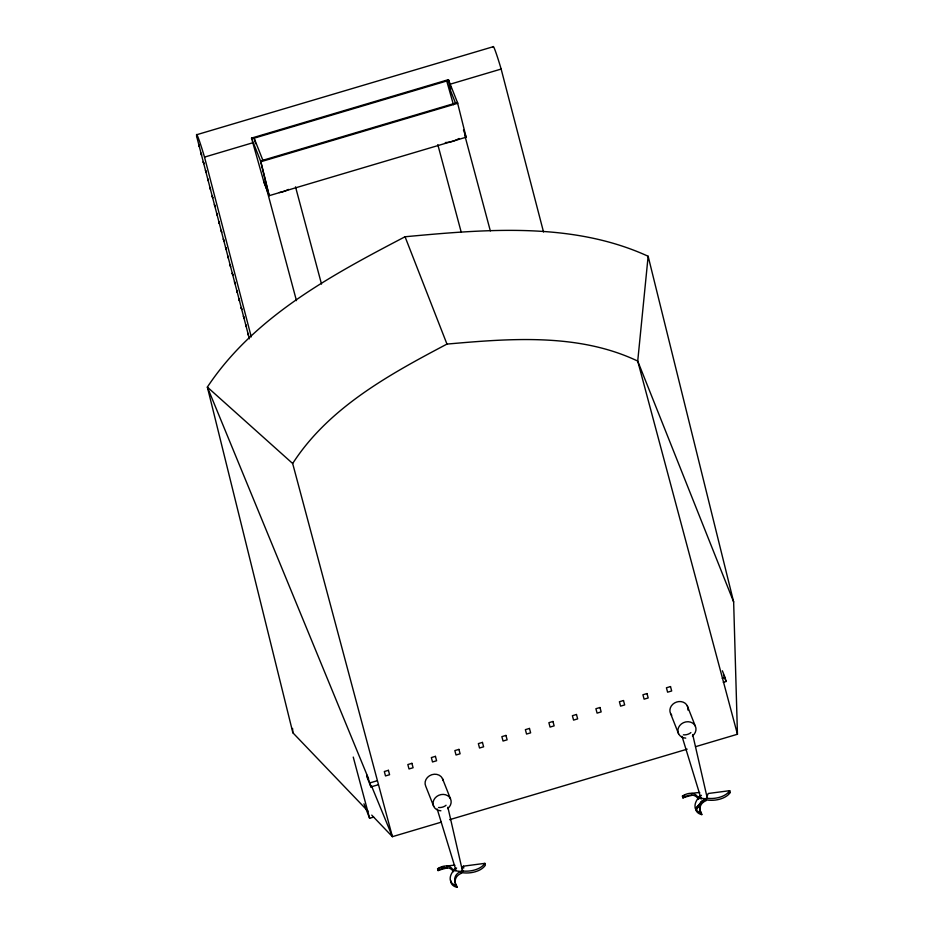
<?xml version="1.0" encoding="UTF-8"?>
<svg xmlns="http://www.w3.org/2000/svg" width="934" height="934" viewBox="0 0 934 934"><rect width="100%" height="100%" fill="white"/><g stroke="black" fill="none" stroke-linecap="round" stroke-linejoin="round"><path stroke-width="1.4" d="M367.961 811.167L292.867 732.781L207.36 387.096C254.118 316.544 331.944 274.97 405.052 236.757C485.657 229.297 572.449 221.545 648.138 256.255L637.724 361.084L737.451 734.252L695.538 746.686M461.606 870.85L463.334 866.18L484.886 863.355L485.376 865.164A18.913 11.161 -3.2 0 1 462.085 872.66L461.606 870.85A18.913 11.161 -3.2 0 0 484.886 863.355M462.085 872.66L462.949 870.325M706.443 798.173L708.17 793.503L729.723 790.678L730.213 792.487A18.913 11.161 -3.2 0 1 706.921 799.983L706.443 798.173A18.913 11.161 -3.2 0 0 729.723 790.678M441.292 822.154L392.397 836.677L292.669 463.509C328.686 407.551 389.653 374.336 446.966 344.086C510.291 338.493 578.625 332.948 637.724 361.084L733.645 601.94L737.451 734.252M701.072 802.201L696.227 809.778L701.971 801.174L695.55 808.611L698.597 805.668M702.66 801.746L705.707 798.803L706.186 800.613A17.337 11.687 20.2 0 0 701.796 814.623A18.913 10.764 -27.7 0 1 695.491 807.688M452.943 869.916L453.434 871.714A17.337 10.998 -50.9 0 0 438.081 870.581L437.591 868.772A17.337 10.998 -50.9 0 1 452.943 869.916L456.621 868.013M700.71 797.776L698.27 799.037A17.337 10.998 -50.9 0 0 682.917 797.905L682.427 796.095A17.337 10.998 -50.9 0 1 697.78 797.239L701.457 795.336M196.619 134.753L493.257 46.7M251.503 138.115L448.402 79.659L457.753 103.277L260.855 161.722L251.503 138.115L264.147 182.842L269.214 195.661L466.124 137.216L457.462 102.53L260.551 160.975L268.63 193.747L264.007 182.06M251.795 138.862L448.705 80.417L451.064 88.777M249.378 338.808L196.549 135.979L196.77 136.539A22.825 1.121 73.5 0 1 204.511 157.11L253.254 142.633M449.616 84.352L501.149 69.058L543.53 231.994M366.653 774.846L369.841 782.926L376.834 780.847M722.239 678.317L725.029 677.489L726.103 681.493L723.301 682.322M366.653 776.166L370.915 786.93L377.908 784.852M363.956 803.777L369.619 818.277L373.635 817.087M449.674 819.667L687.155 749.173M728.683 792.662L730.213 792.487M460.871 871.48L453.539 870.616A18.913 10.764 -27.7 0 0 456.481 885.49L456.959 887.3A17.337 11.687 20.2 0 1 461.349 873.29L460.871 871.48A17.337 11.687 20.2 0 0 456.481 885.49M292.669 463.509L207.36 387.096L368.58 778.793M371.744 815.113L392.397 836.677L371.347 785.529M722.367 670.764L725.029 677.489M723.441 674.768L726.103 681.493M455.488 103.114L446.744 81.001L453.434 104.69M463.474 130.106L466.124 137.216M687.307 705.906L695.305 726.092M670.565 713.553L678.563 733.75M262.874 160.286L254.118 138.174L255.694 143.743M199 145.109L198.779 144.56L199.386 146.545L199.164 145.984M201.23 153.69L201.008 153.129L201.616 155.126L201.394 154.565M205.69 170.84L205.48 170.28L206.075 172.276L205.854 171.716M207.92 179.421L207.71 178.861L208.305 180.846L208.084 180.297M210.162 187.991L209.94 187.442L210.535 189.427L210.325 188.866M442.471 778.582L450.468 798.768M214.622 205.141L214.4 204.593L214.995 206.577L214.785 206.029M216.851 213.723L216.63 213.162L217.237 215.159L217.015 214.598M221.311 230.873L221.089 230.324L221.697 232.309L221.475 231.749M223.541 239.454L223.319 238.894L223.927 240.879L223.705 240.33M228.001 256.605L227.779 256.044L228.386 258.041L228.165 257.48M230.231 265.174L230.009 264.626L230.616 266.61L230.394 266.062M236.921 290.906L236.711 290.357L237.306 292.342L237.084 291.782M239.151 299.487L238.941 298.927L239.536 300.923L239.314 300.363M243.622 316.638L243.4 316.077L243.996 318.074L243.786 317.513M245.852 325.219L245.63 324.658L246.226 326.643L246.016 326.094M433.726 806.427L425.741 786.23A9.212 8.032 -21.6 0 1 431.765 774.718A9.212 8.032 -21.6 0 1 443.09 780.591M405.052 236.757L446.966 344.086M682.007 736.284L701.212 799.049A3.071 1.494 -15 0 1 701.165 798.663M437.17 808.961L455.955 870.336M448.402 79.659L449.99 85.251M697.78 797.239L698.27 799.037M701.317 812.814A17.337 11.687 20.2 0 1 705.707 798.803L698.375 797.94A18.913 10.764 -27.7 0 0 701.317 812.814L701.796 814.623M464.735 135.103L490.338 230.908M437.812 144.618L461.151 231.971M295.518 186.847L321.506 284.064M463.334 866.18L463.813 867.978M266.704 189.322L296.452 300.631M369.841 782.926L370.915 786.93M353.25 757.065L369.619 818.277M204.511 157.11L251.269 336.905M648.138 256.255L733.645 601.94M260.855 161.722L269.214 195.661M692.689 734.544L706.769 795.908M447.865 807.221L461.933 868.585M292.564 728.427L292.867 732.781M462.295 870.371A3.071 1.494 -15 0 1 460.614 871.971M446.055 805.26A5.522 2.685 -15 0 1 438.571 807.49M440.906 810.794A9.212 8.032 -21.6 0 1 433.738 800.169A9.212 8.032 -21.6 0 1 447.619 795.651A9.212 8.032 -21.6 0 1 447.608 808.622M456.959 887.3A18.913 10.764 -27.7 0 1 450.655 880.365M438.081 870.581A18.913 5.487 -16 0 1 447.129 868.013M437.591 868.772A18.913 5.487 -16 0 1 439.809 868.013M442.074 867.324A18.913 5.487 -16 0 1 444.374 866.717M446.65 866.215A18.913 5.487 -16 0 1 454.893 865.246M707.131 797.694A3.071 1.494 -15 0 1 705.439 799.294M690.891 732.583A5.522 2.685 -15 0 1 683.408 734.813M685.743 738.117A9.212 8.032 -21.6 0 1 678.574 727.493A9.212 8.032 -21.6 0 1 692.456 722.974A9.212 8.032 -21.6 0 1 692.444 735.945M671.756 715.304A9.212 8.032 -21.6 0 1 676.601 702.041A9.212 8.032 -21.6 0 1 687.926 710.05M682.917 797.905A18.913 5.487 -16 0 1 691.966 795.336M682.427 796.095A18.913 5.487 -16 0 1 684.645 795.336M691.475 793.538A18.913 5.487 -16 0 1 699.729 792.569M288.454 189.415A14.255 6.923 -15 0 1 279.301 192.567M267.836 190.851A14.255 6.923 -15 0 1 266.505 187.512M459.003 138.501A14.255 6.923 -15 0 1 445.343 142.552M493.245 47.295A22.825 1.121 73.5 0 1 501.149 69.058M388.404 770.316L384.329 771.531L385.497 775.932L389.583 774.718L388.404 770.316M411.917 763.335L407.831 764.549L409.01 768.951L413.097 767.736L411.917 763.335M435.431 756.353L431.345 757.567L432.512 761.969L436.598 760.755L435.431 756.353M458.933 749.383L454.846 750.586L456.026 754.987L460.112 753.785L458.933 749.383M482.446 742.402L478.36 743.616L479.539 748.017L483.614 746.803L482.446 742.402M505.948 735.42L501.862 736.634L503.041 741.036L507.127 739.821L505.948 735.42M529.461 728.438L525.375 729.652L526.554 734.054L530.64 732.84L529.461 728.438M552.963 721.468L548.888 722.683L550.056 727.084L554.142 725.87L552.963 721.468M576.476 714.487L572.39 715.701L573.569 720.102L577.656 718.888L576.476 714.487M599.99 707.505L595.904 708.719L597.083 713.121L601.157 711.906L599.99 707.505M623.492 700.535L619.405 701.738L620.585 706.139L624.671 704.936L623.492 700.535M647.005 693.553L642.919 694.768L644.098 699.169L648.184 697.955L647.005 693.553M670.507 686.572L666.421 687.786L667.6 692.187L671.686 690.973L670.507 686.572M203.46 162.259L203.25 161.71L203.845 163.695L203.46 162.259M212.392 196.572L212.17 196.012L212.765 197.996L212.392 196.572M219.081 222.292L218.86 221.743L219.467 223.728L219.081 222.292M225.771 248.024L225.549 247.475L226.156 249.46L225.771 248.024M232.461 273.755L232.239 273.207L232.846 275.191L232.461 273.755M234.691 282.337L234.469 281.776L235.076 283.761L234.691 282.337M241.381 308.057L241.17 307.508L241.766 309.493L241.381 308.057M248.082 333.788L247.86 333.24L248.456 335.224L248.082 333.788"/></g></svg>
